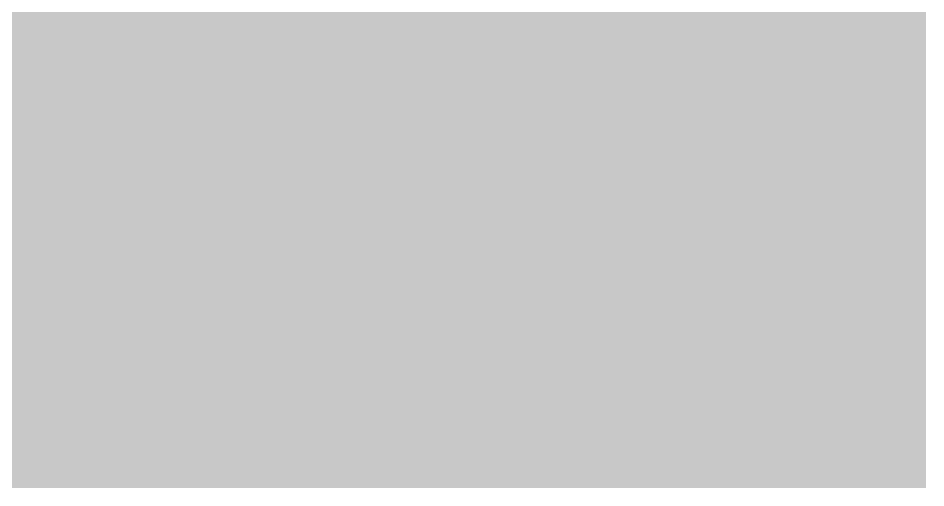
# Model space of a CAD drawing. Header units: metres. Extents: x -0.64 to 0.89, y -0.01 to 0.61.
# Drawn here: x 0.41323 to 0.42755, y 0.12882 to 0.13624 of the extents above; entities that cross this region are included whole.
import ezdxf
from ezdxf.xclip import XClip

# ---------------------------------------------------------------- set-up
doc = ezdxf.new("R2010")
doc.units = ezdxf.units.M
doc.header["$MEASUREMENT"] = 0
doc.header["$XCLIPFRAME"] = 0
doc.layers.add('011_Stift 1.Grau', color=7, linetype='Continuous')
doc.layers.add('030 Bodenaufbauten', color=7, linetype='Continuous')

# ---------------------------------------------------------------- blocks, each defined once
blk = doc.blocks.new('Zeichnung_3_2', base_point=(-2.970789, 0.207848))
at = {"layer": '030 Bodenaufbauten', "linetype": 'Continuous', "lineweight": 0, "true_color": 0xe4dfdb}
blk.add_hatch(color=254, dxfattribs=at).paths.add_polyline_path([(0.217571, 0.202777), (0.217571, 0.128823), (0.427551, 0.128823), (0.427551, 0.140648), (0.336958, 0.140648), (0.336958, 0.142648), (0.335858, 0.142648), (0.335858, 0.163269), (0.247924, 0.161734), (0.247919, 0.191777), (0.335856, 0.193206), (0.335865, 0.204927), (0.380865, 0.205662), (0.380858, 0.206237), (0.309482, 0.205166), (0.309515, 0.202966), (0.303515, 0.202877)])

msp = doc.modelspace()

# ---------------------------------------------------------------- block references
at = {"layer": '011_Stift 1.Grau', "color": 7, "linetype": 'Continuous', "lineweight": 13, "ltscale": 1000}
ref = msp.add_blockref('Zeichnung_3_2', (-2.970789, 0.207848), dxfattribs=at)
XClip(ref).set_block_clipping_path([(0.2175707065, 0.1288228011), (0.427550655, 0.270042583)])

doc.saveas('drawing.dxf')
